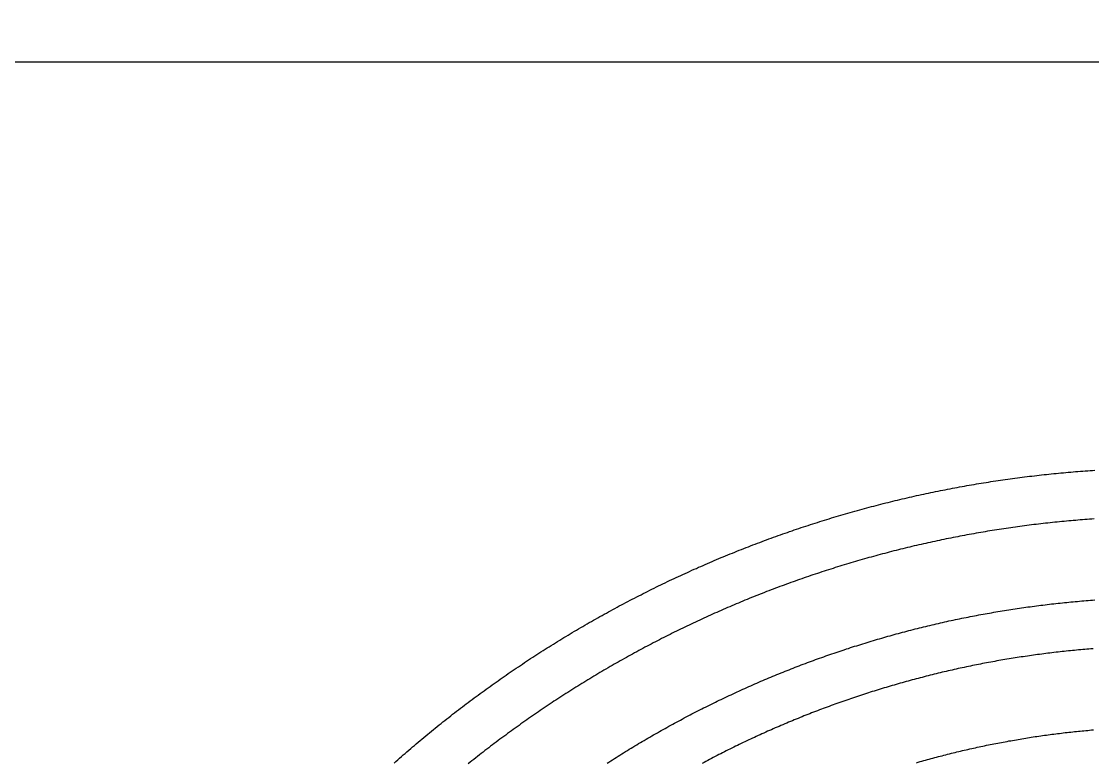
# Model space of a CAD drawing. Header units: inches. Extents: x -43479 to 56521, y -44741 to 59530.
# Drawn here: x -12613 to -9964, y 41309 to 43141 of the extents above; entities that cross this region are included whole.
import ezdxf

# ---------------------------------------------------------------- set-up
doc = ezdxf.new("R2010")
doc.units = ezdxf.units.IN
doc.header["$MEASUREMENT"] = 0

# ---------------------------------------------------------------- blocks, each defined once
blk = doc.blocks.new('kanishk_spiralEditV1')
for points in [[(4715.6, -707.5), (4711.1, -711.6), (4706.5, -715.6), (4701.9, -719.6), (4697.4, -723.6), (4692.8, -727.6), (4688.2, -731.6), (4683.6, -735.6), (4678.9, -739.6), (4674.3, -743.5), (4669.7, -747.5), (4665, -751.4), (4660.4, -755.4), (4655.7, -759.3), (4651.1, -763.2), (4646.4, -767.1), (4641.7, -771), (4637, -774.9), (4632.3, -778.7), (4627.6, -782.6), (4622.9, -786.5), (4618.2, -790.3), (4613.5, -794.1), (4608.7, -798), (4604, -801.8), (4599.2, -805.6), (4594.5, -809.4), (4589.7, -813.1), (4584.9, -816.9), (4580.1, -820.7), (4575.3, -824.4), (4570.5, -828.2), (4565.7, -831.9), (4560.9, -835.6), (4556.1, -839.3), (4551.3, -843), (4546.4, -846.7), (4541.6, -850.4), (4536.7, -854.1), (4531.9, -857.7), (4527, -861.4), (4522.1, -865), (4517.3, -868.6), (4512.4, -872.2), (4507.5, -875.9), (4502.6, -879.4), (4497.7, -883), (4492.7, -886.6), (4487.8, -890.2), (4482.9, -893.7), (4477.9, -897.3), (4473, -900.8), (4468, -904.3), (4463.1, -907.8), (4458.1, -911.3), (4453.1, -914.8), (4448.1, -918.3), (4443.2, -921.8), (4438.2, -925.2), (4433.2, -928.7), (4428.1, -932.1), (4423.1, -935.6), (4418.1, -939), (4413.1, -942.4), (4408, -945.8), (4403, -949.2), (4397.9, -952.5), (4392.9, -955.9), (4387.8, -959.3), (4382.7, -962.6), (4377.6, -965.9), (4372.6, -969.3), (4367.5, -972.6), (4362.4, -975.9), (4357.3, -979.2), (4352.1, -982.4), (4347, -985.7), (4341.9, -989), (4336.8, -992.2), (4331.6, -995.4), (4326.5, -998.7), (4321.3, -1001.9), (4316.2, -1005.1), (4311, -1008.3), (4305.8, -1011.4), (4300.6, -1014.6), (4295.4, -1017.8), (4290.3, -1020.9), (4285.1, -1024), (4279.9, -1027.2), (4274.6, -1030.3), (4269.4, -1033.4), (4264.2, -1036.5), (4259, -1039.6), (4253.7, -1042.6), (4248.5, -1045.7), (4243.2, -1048.7), (4238, -1051.8), (4232.7, -1054.8), (4227.5, -1057.8), (4222.2, -1060.8), (4216.9, -1063.8), (4211.6, -1066.8), (4206.3, -1069.8), (4201, -1072.7), (4195.7, -1075.7), (4190.4, -1078.6), (4185.1, -1081.5), (4179.8, -1084.4), (4174.4, -1087.3), (4169.1, -1090.2), (4163.8, -1093.1), (4158.4, -1096), (4153.1, -1098.8), (4147.7, -1101.7), (4142.3, -1104.5), (4137, -1107.3), (4131.6, -1110.1), (4126.2, -1112.9), (4120.8, -1115.7), (4115.4, -1118.5), (4110.1, -1121.3), (4104.6, -1124), (4099.2, -1126.8), (4093.8, -1129.5), (4088.4, -1132.2), (4083, -1134.9), (4077.6, -1137.6), (4072.1, -1140.3), (4066.7, -1143), (4061.2, -1145.6), (4055.8, -1148.3), (4050.3, -1150.9), (4044.9, -1153.6), (4039.4, -1156.2), (4033.9, -1158.8), (4028.4, -1161.4), (4023, -1164), (4017.5, -1166.5), (4012, -1169.1), (4006.5, -1171.6), (4001, -1174.2), (3995.5, -1176.7), (3989.9, -1179.2), (3984.4, -1181.7), (3978.9, -1184.2), (3973.4, -1186.7), (3967.8, -1189.1), (3962.3, -1191.6), (3956.8, -1194), (3951.2, -1196.5), (3945.7, -1198.9), (3940.1, -1201.3), (3934.5, -1203.7), (3929, -1206.1), (3923.4, -1208.4), (3917.8, -1210.8), (3912.2, -1213.1), (3906.6, -1215.5), (3901.1, -1217.8), (3895.5, -1220.1), (3889.9, -1222.4), (3884.3, -1224.7), (3878.6, -1227), (3873, -1229.2), (3867.4, -1231.5), (3861.8, -1233.7), (3856.2, -1236), (3850.5, -1238.2), (3844.9, -1240.4), (3839.2, -1242.6), (3833.6, -1244.8), (3827.9, -1246.9), (3822.3, -1249.1), (3816.6, -1251.2), (3811, -1253.4), (3805.3, -1255.5), (3799.6, -1257.6), (3794, -1259.7), (3788.3, -1261.8), (3782.6, -1263.9), (3776.9, -1265.9), (3771.2, -1268), (3765.5, -1270), (3759.8, -1272), (3754.1, -1274.1), (3748.4, -1276.1), (3742.7, -1278.1), (3737, -1280), (3731.2, -1282), (3725.5, -1284), (3719.8, -1285.9), (3714.1, -1287.8), (3708.3, -1289.7), (3702.6, -1291.7), (3696.8, -1293.5), (3691.1, -1295.4), (3685.3, -1297.3), (3679.6, -1299.2), (3673.8, -1301), (3668.1, -1302.8), (3662.3, -1304.7), (3656.5, -1306.5), (3650.8, -1308.3), (3645, -1310), (3639.2, -1311.8), (3633.4, -1313.6), (3627.6, -1315.3), (3621.8, -1317.1), (3616.1, -1318.8), (3610.3, -1320.5), (3604.5, -1322.2), (3598.7, -1323.9), (3592.8, -1325.6), (3587, -1327.2), (3581.2, -1328.9), (3575.4, -1330.5), (3569.6, -1332.1), (3563.8, -1333.7), (3557.9, -1335.3), (3552.1, -1336.9), (3546.3, -1338.5), (3540.4, -1340.1), (3534.6, -1341.6), (3528.8, -1343.2), (3522.9, -1344.7), (3517.1, -1346.2), (3511.2, -1347.7), (3505.4, -1349.2), (3499.5, -1350.7), (3493.6, -1352.2), (3487.8, -1353.6), (3481.9, -1355), (3476.1, -1356.5), (3470.2, -1357.9), (3464.3, -1359.3), (3458.4, -1360.7), (3452.6, -1362.1), (3446.7, -1363.4), (3440.8, -1364.8), (3434.9, -1366.1), (3429, -1367.5), (3423.1, -1368.8), (3417.2, -1370.1), (3411.3, -1371.4), (3405.4, -1372.7), (3399.5, -1373.9), (3393.6, -1375.2), (3387.7, -1376.4), (3381.8, -1377.7), (3375.9, -1378.9), (3370, -1380.1), (3364.1, -1381.3), (3358.2, -1382.5), (3352.2, -1383.6), (3346.3, -1384.8), (3340.4, -1385.9), (3334.5, -1387.1), (3328.5, -1388.2), (3322.6, -1389.3), (3316.7, -1390.4), (3310.7, -1391.5), (3304.8, -1392.5), (3298.9, -1393.6), (3292.9, -1394.6), (3287, -1395.7), (3281, -1396.7), (3275.1, -1397.7), (3269.1, -1398.7), (3263.2, -1399.7), (3257.2, -1400.6), (3251.3, -1401.6), (3245.3, -1402.5), (3239.4, -1403.5), (3233.4, -1404.4), (3227.4, -1405.3), (3221.5, -1406.2), (3215.5, -1407.1), (3209.5, -1407.9), (3203.6, -1408.8), (3197.6, -1409.6), (3191.6, -1410.5), (3185.7, -1411.3), (3179.7, -1412.1), (3173.7, -1412.9), (3167.7, -1413.7), (3161.8, -1414.4), (3155.8, -1415.2), (3149.8, -1415.9), (3143.8, -1416.7), (3137.8, -1417.4), (3131.8, -1418.1), (3125.9, -1418.8), (3119.9, -1419.5), (3113.9, -1420.1), (3107.9, -1420.8), (3101.9, -1421.4), (3095.9, -1422.1), (3089.9, -1422.7), (3083.9, -1423.3), (3077.9, -1423.9), (3071.9, -1424.5), (3065.9, -1425), (3059.9, -1425.6), (3053.9, -1426.1), (3047.9, -1426.6), (3041.9, -1427.2), (3035.9, -1427.7), (3029.9, -1428.2), (3023.9, -1428.6), (3017.9, -1429.1), (3011.9, -1429.6), (3005.9, -1430), (2999.9, -1430.4), (2993.9, -1430.8), (2987.9, -1431.3), (2981.9, -1431.6)], [(4188.7, -707.1), (4184.2, -710.1), (4179.6, -713), (4175.1, -715.9), (4170.5, -718.8), (4165.9, -721.7), (4161.4, -724.6), (4156.8, -727.4), (4152.2, -730.3), (4147.6, -733.1), (4143, -736), (4138.4, -738.8), (4133.8, -741.6), (4129.2, -744.4), (4124.6, -747.2), (4119.9, -750), (4115.3, -752.8), (4110.7, -755.6), (4106, -758.3), (4101.4, -761.1), (4096.7, -763.8), (4092.1, -766.5), (4087.4, -769.3), (4082.7, -772), (4078, -774.7), (4073.4, -777.4), (4068.7, -780), (4064, -782.7), (4059.3, -785.4), (4054.6, -788), (4049.9, -790.7), (4045.2, -793.3), (4040.4, -795.9), (4035.7, -798.5), (4031, -801.1), (4026.3, -803.7), (4021.5, -806.3), (4016.8, -808.9), (4012, -811.4), (4007.3, -814), (4002.5, -816.5), (3997.7, -819.1), (3993, -821.6), (3988.2, -824.1), (3983.4, -826.6), (3978.6, -829.1), (3973.8, -831.6), (3969, -834), (3964.2, -836.5), (3959.4, -838.9), (3954.6, -841.4), (3949.8, -843.8), (3945, -846.2), (3940.2, -848.6), (3935.3, -851), (3930.5, -853.4), (3925.6, -855.8), (3920.8, -858.2), (3916, -860.5), (3911.1, -862.9), (3906.2, -865.2), (3901.4, -867.5), (3896.5, -869.8), (3891.6, -872.2), (3886.8, -874.5), (3881.9, -876.7), (3877, -879), (3872.1, -881.3), (3867.2, -883.5), (3862.3, -885.8), (3857.4, -888), (3852.5, -890.2), (3847.6, -892.4), (3842.7, -894.6), (3837.7, -896.8), (3832.8, -899), (3827.9, -901.2), (3822.9, -903.4), (3818, -905.5), (3813.1, -907.6), (3808.1, -909.8), (3803.2, -911.9), (3798.2, -914), (3793.2, -916.1), (3788.3, -918.2), (3783.3, -920.3), (3778.3, -922.3), (3773.4, -924.4), (3768.4, -926.4), (3763.4, -928.5), (3758.4, -930.5), (3753.4, -932.5), (3748.4, -934.5), (3743.4, -936.5), (3738.4, -938.5), (3733.4, -940.5), (3728.4, -942.4), (3723.4, -944.4), (3718.3, -946.3), (3713.3, -948.2), (3708.3, -950.2), (3703.2, -952.1), (3698.2, -954), (3693.2, -955.9), (3688.1, -957.7), (3683.1, -959.6), (3678, -961.4), (3673, -963.3), (3667.9, -965.1), (3662.9, -967), (3657.8, -968.8), (3652.7, -970.6), (3647.6, -972.4), (3642.6, -974.1), (3637.5, -975.9), (3632.4, -977.7), (3627.3, -979.4), (3622.2, -981.1), (3617.1, -982.9), (3612, -984.6), (3606.9, -986.3), (3601.8, -988), (3596.7, -989.7), (3591.6, -991.3), (3586.5, -993), (3581.4, -994.7), (3576.3, -996.3), (3571.1, -997.9), (3566, -999.5), (3560.9, -1001.2), (3555.7, -1002.8), (3550.6, -1004.3), (3545.5, -1005.9), (3540.3, -1007.5), (3535.2, -1009), (3530, -1010.6), (3524.9, -1012.1), (3519.7, -1013.6), (3514.6, -1015.1), (3509.4, -1016.6), (3504.2, -1018.1), (3499.1, -1019.6), (3493.9, -1021.1), (3488.7, -1022.5), (3483.6, -1024), (3478.4, -1025.4), (3473.2, -1026.8), (3468, -1028.2), (3462.8, -1029.6), (3457.6, -1031), (3452.5, -1032.4), (3447.3, -1033.8), (3442.1, -1035.1), (3436.9, -1036.5), (3431.7, -1037.8), (3426.5, -1039.2), (3421.2, -1040.5), (3416, -1041.8), (3410.8, -1043.1), (3405.6, -1044.3), (3400.4, -1045.6), (3395.2, -1046.9), (3390, -1048.1), (3384.7, -1049.4), (3379.5, -1050.6), (3374.3, -1051.8), (3369, -1053), (3363.8, -1054.2), (3358.6, -1055.4), (3353.3, -1056.5), (3348.1, -1057.7), (3342.9, -1058.9), (3337.6, -1060), (3332.4, -1061.1), (3327.1, -1062.2), (3321.9, -1063.3), (3316.6, -1064.4), (3311.4, -1065.5), (3306.1, -1066.6), (3300.8, -1067.6), (3295.6, -1068.7), (3290.3, -1069.7), (3285, -1070.8), (3279.8, -1071.8), (3274.5, -1072.8), (3269.2, -1073.8), (3264, -1074.8), (3258.7, -1075.7), (3253.4, -1076.7), (3248.1, -1077.6), (3242.9, -1078.6), (3237.6, -1079.5), (3232.3, -1080.4), (3227, -1081.3), (3221.7, -1082.2), (3216.4, -1083.1), (3211.1, -1084), (3205.9, -1084.8), (3200.6, -1085.7), (3195.3, -1086.5), (3190, -1087.4), (3184.7, -1088.2), (3179.4, -1089), (3174.1, -1089.8), (3168.8, -1090.6), (3163.5, -1091.3), (3158.2, -1092.1), (3152.9, -1092.8), (3147.5, -1093.6), (3142.2, -1094.3), (3136.9, -1095), (3131.6, -1095.7), (3126.3, -1096.4), (3121, -1097.1), (3115.7, -1097.8), (3110.4, -1098.4), (3105, -1099.1), (3099.7, -1099.7), (3094.4, -1100.3), (3089.1, -1101), (3083.8, -1101.6), (3078.4, -1102.2), (3073.1, -1102.7), (3067.8, -1103.3), (3062.5, -1103.9), (3057.1, -1104.4), (3051.8, -1105), (3046.5, -1105.5), (3041.2, -1106), (3035.8, -1106.5), (3030.5, -1107), (3025.2, -1107.5), (3019.8, -1107.9), (3014.5, -1108.4), (3009.2, -1108.9), (3003.8, -1109.3), (2998.5, -1109.7), (2993.2, -1110.1), (2987.8, -1110.5), (2982.5, -1110.9)], [(3423.4, -708.5), (3418.9, -709.8), (3414.4, -711.1), (3409.8, -712.4), (3405.3, -713.7), (3400.8, -714.9), (3396.2, -716.2), (3391.7, -717.4), (3387.2, -718.7), (3382.6, -719.9), (3378.1, -721.1), (3373.6, -722.4), (3369, -723.6), (3364.5, -724.8), (3359.9, -725.9), (3355.4, -727.1), (3350.8, -728.3), (3346.3, -729.4), (3341.7, -730.6), (3337.1, -731.7), (3332.6, -732.8), (3328, -734), (3323.4, -735.1), (3318.9, -736.2), (3314.3, -737.3), (3309.7, -738.3), (3305.1, -739.4), (3300.6, -740.5), (3296, -741.5), (3291.4, -742.6), (3286.8, -743.6), (3282.2, -744.6), (3277.7, -745.6), (3273.1, -746.6), (3268.5, -747.6), (3263.9, -748.6), (3259.3, -749.6), (3254.7, -750.5), (3250.1, -751.5), (3245.5, -752.4), (3240.9, -753.4), (3236.3, -754.3), (3231.7, -755.2), (3227.1, -756.1), (3222.5, -757), (3217.9, -757.9), (3213.2, -758.8), (3208.6, -759.6), (3204, -760.5), (3199.4, -761.3), (3194.8, -762.2), (3190.2, -763), (3185.5, -763.8), (3180.9, -764.6), (3176.3, -765.4), (3171.7, -766.2), (3167, -767), (3162.4, -767.8), (3157.8, -768.5), (3153.2, -769.3), (3148.5, -770), (3143.9, -770.8), (3139.3, -771.5), (3134.6, -772.2), (3130, -772.9), (3125.3, -773.6), (3120.7, -774.3), (3116.1, -774.9), (3111.4, -775.6), (3106.8, -776.2), (3102.1, -776.9), (3097.5, -777.5), (3092.8, -778.1), (3088.2, -778.8), (3083.5, -779.4), (3078.9, -780), (3074.2, -780.5), (3069.6, -781.1), (3064.9, -781.7), (3060.3, -782.2), (3055.6, -782.8), (3051, -783.3), (3046.3, -783.8), (3041.7, -784.4), (3037, -784.9), (3032.3, -785.4), (3027.7, -785.8), (3023, -786.3), (3018.4, -786.8), (3013.7, -787.2), (3009, -787.7), (3004.4, -788.1), (2999.7, -788.5), (2995, -789), (2990.4, -789.4), (2985.7, -789.8)], [(2986.7, -990.3), (2991.8, -989.9), (2996.9, -989.5), (3001.9, -989.1), (3007, -988.6), (3012.1, -988.2), (3017.2, -987.7), (3022.3, -987.3), (3027.4, -986.8), (3032.4, -986.3), (3037.5, -985.8), (3042.6, -985.3), (3047.7, -984.8), (3052.7, -984.3), (3057.8, -983.7), (3062.9, -983.2), (3068, -982.6), (3073, -982), (3078.1, -981.5), (3083.2, -980.9), (3088.3, -980.3), (3093.3, -979.6), (3098.4, -979), (3103.5, -978.4), (3108.5, -977.7), (3113.6, -977.1), (3118.7, -976.4), (3123.7, -975.7), (3128.8, -975.1), (3133.8, -974.4), (3138.9, -973.6), (3143.9, -972.9), (3149, -972.2), (3154.1, -971.5), (3159.1, -970.7), (3164.2, -969.9), (3169.2, -969.2), (3174.3, -968.4), (3179.3, -967.6), (3184.4, -966.8), (3189.4, -966), (3194.4, -965.1), (3199.5, -964.3), (3204.5, -963.5), (3209.6, -962.6), (3214.6, -961.7), (3219.6, -960.9), (3224.7, -960), (3229.7, -959.1), (3234.7, -958.2), (3239.8, -957.2), (3244.8, -956.3), (3249.8, -955.4), (3254.8, -954.4), (3259.9, -953.4), (3264.9, -952.5), (3269.9, -951.5), (3274.9, -950.5), (3279.9, -949.5), (3284.9, -948.5), (3289.9, -947.4), (3294.9, -946.4), (3300, -945.3), (3305, -944.3), (3310, -943.2), (3315, -942.1), (3320, -941.1), (3325, -940), (3329.9, -938.8), (3334.9, -937.7), (3339.9, -936.6), (3344.9, -935.4), (3349.9, -934.3), (3354.9, -933.1), (3359.9, -932), (3364.8, -930.8), (3369.8, -929.6), (3374.8, -928.4), (3379.8, -927.1), (3384.7, -925.9), (3389.7, -924.7), (3394.7, -923.4), (3399.6, -922.2), (3404.6, -920.9), (3409.5, -919.6), (3414.5, -918.3), (3419.5, -917), (3424.4, -915.7), (3429.4, -914.4), (3434.3, -913.1), (3439.2, -911.7), (3444.2, -910.4), (3449.1, -909), (3454, -907.7), (3459, -906.3), (3463.9, -904.9), (3468.8, -903.5), (3473.8, -902.1), (3478.7, -900.6), (3483.6, -899.2), (3488.5, -897.8), (3493.4, -896.3), (3498.3, -894.8), (3503.2, -893.4), (3508.1, -891.9), (3513, -890.4), (3517.9, -888.9), (3522.8, -887.3), (3527.7, -885.8), (3532.6, -884.3), (3537.5, -882.7), (3542.4, -881.2), (3547.3, -879.6), (3552.1, -878), (3557, -876.4), (3561.9, -874.8), (3566.8, -873.2), (3571.6, -871.6), (3576.5, -870), (3581.3, -868.3), (3586.2, -866.7), (3591, -865), (3595.9, -863.3), (3600.7, -861.7), (3605.6, -860), (3610.4, -858.3), (3615.2, -856.6), (3620.1, -854.8), (3624.9, -853.1), (3629.7, -851.4), (3634.6, -849.6), (3639.4, -847.8), (3644.2, -846.1), (3649, -844.3), (3653.8, -842.5), (3658.6, -840.7), (3663.4, -838.9), (3668.2, -837), (3673, -835.2), (3677.8, -833.4), (3682.6, -831.5), (3687.3, -829.6), (3692.1, -827.8), (3696.9, -825.9), (3701.7, -824), (3706.4, -822.1), (3711.2, -820.2), (3716, -818.2), (3720.7, -816.3), (3725.5, -814.4), (3730.2, -812.4), (3735, -810.4), (3739.7, -808.5), (3744.4, -806.5), (3749.2, -804.5), (3753.9, -802.5), (3758.6, -800.5), (3763.3, -798.4), (3768, -796.4), (3772.8, -794.4), (3777.5, -792.3), (3782.2, -790.2), (3786.9, -788.2), (3791.6, -786.1), (3796.3, -784), (3800.9, -781.9), (3805.6, -779.8), (3810.3, -777.6), (3815, -775.5), (3819.6, -773.3), (3824.3, -771.2), (3829, -769), (3833.6, -766.9), (3838.3, -764.7), (3842.9, -762.5), (3847.6, -760.3), (3852.2, -758.1), (3856.8, -755.8), (3861.5, -753.6), (3866.1, -751.4), (3870.7, -749.1), (3875.3, -746.8), (3880, -744.6), (3884.6, -742.3), (3889.2, -740), (3893.8, -737.7), (3898.4, -735.4), (3902.9, -733.1), (3907.5, -730.7), (3912.1, -728.4), (3916.7, -726), (3921.3, -723.7), (3925.8, -721.3), (3930.4, -718.9), (3934.9, -716.5), (3939.5, -714.1), (3944, -711.7), (3948.6, -709.3), (3953.1, -706.9)], [(2983.6, -1311.3), (2989.4, -1310.9), (2995.1, -1310.5), (3000.9, -1310.1), (3006.6, -1309.6), (3012.4, -1309.2), (3018.1, -1308.7), (3023.9, -1308.3), (3029.6, -1307.8), (3035.4, -1307.3), (3041.1, -1306.8), (3046.9, -1306.3), (3052.6, -1305.8), (3058.4, -1305.2), (3064.1, -1304.7), (3069.9, -1304.1), (3075.6, -1303.5), (3081.4, -1302.9), (3087.1, -1302.3), (3092.9, -1301.7), (3098.6, -1301.1), (3104.3, -1300.5), (3110.1, -1299.8), (3115.8, -1299.2), (3121.5, -1298.5), (3127.3, -1297.8), (3133, -1297.1), (3138.7, -1296.4), (3144.5, -1295.7), (3150.2, -1295), (3155.9, -1294.2), (3161.7, -1293.5), (3167.4, -1292.7), (3173.1, -1291.9), (3178.8, -1291.1), (3184.6, -1290.3), (3190.3, -1289.5), (3196, -1288.7), (3201.7, -1287.8), (3207.4, -1287), (3213.1, -1286.1), (3218.8, -1285.2), (3224.6, -1284.3), (3230.3, -1283.4), (3236, -1282.5), (3241.7, -1281.6), (3247.4, -1280.7), (3253.1, -1279.7), (3258.8, -1278.8), (3264.5, -1277.8), (3270.2, -1276.8), (3275.9, -1275.8), (3281.6, -1274.8), (3287.3, -1273.8), (3292.9, -1272.7), (3298.6, -1271.7), (3304.3, -1270.6), (3310, -1269.6), (3315.7, -1268.5), (3321.4, -1267.4), (3327, -1266.3), (3332.7, -1265.2), (3338.4, -1264.1), (3344.1, -1262.9), (3349.7, -1261.8), (3355.4, -1260.6), (3361.1, -1259.4), (3366.7, -1258.2), (3372.4, -1257), (3378, -1255.8), (3383.7, -1254.6), (3389.3, -1253.4), (3395, -1252.1), (3400.6, -1250.9), (3406.3, -1249.6), (3411.9, -1248.3), (3417.6, -1247), (3423.2, -1245.7), (3428.8, -1244.4), (3434.5, -1243.1), (3440.1, -1241.7), (3445.7, -1240.4), (3451.3, -1239), (3457, -1237.6), (3462.6, -1236.2), (3468.2, -1234.8), (3473.8, -1233.4), (3479.4, -1232), (3485, -1230.6), (3490.6, -1229.1), (3496.2, -1227.7), (3501.8, -1226.2), (3507.4, -1224.7), (3513, -1223.2), (3518.6, -1221.7), (3524.2, -1220.2), (3529.8, -1218.7), (3535.4, -1217.1), (3541, -1215.6), (3546.5, -1214), (3552.1, -1212.4), (3557.7, -1210.8), (3563.2, -1209.2), (3568.8, -1207.6), (3574.4, -1206), (3579.9, -1204.4), (3585.5, -1202.7), (3591, -1201), (3596.6, -1199.4), (3602.1, -1197.7), (3607.7, -1196), (3613.2, -1194.3), (3618.7, -1192.6), (3624.3, -1190.8), (3629.8, -1189.1), (3635.3, -1187.3), (3640.8, -1185.6), (3646.4, -1183.8), (3651.9, -1182), (3657.4, -1180.2), (3662.9, -1178.4), (3668.4, -1176.6), (3673.9, -1174.8), (3679.4, -1172.9), (3684.9, -1171), (3690.4, -1169.2), (3695.8, -1167.3), (3701.3, -1165.4), (3706.8, -1163.5), (3712.3, -1161.6), (3717.7, -1159.7), (3723.2, -1157.7), (3728.7, -1155.8), (3734.1, -1153.8), (3739.6, -1151.8), (3745, -1149.9), (3750.5, -1147.9), (3755.9, -1145.9), (3761.4, -1143.8), (3766.8, -1141.8), (3772.2, -1139.8), (3777.6, -1137.7), (3783.1, -1135.6), (3788.5, -1133.6), (3793.9, -1131.5), (3799.3, -1129.4), (3804.7, -1127.3), (3810.1, -1125.2), (3815.5, -1123), (3820.9, -1120.9), (3826.3, -1118.7), (3831.7, -1116.6), (3837.1, -1114.4), (3842.4, -1112.2), (3847.8, -1110), (3853.2, -1107.8), (3858.5, -1105.5), (3863.9, -1103.3), (3869.2, -1101.1), (3874.6, -1098.8), (3879.9, -1096.5), (3885.3, -1094.3), (3890.6, -1092), (3895.9, -1089.7), (3901.3, -1087.3), (3906.6, -1085), (3911.9, -1082.7), (3917.2, -1080.3), (3922.5, -1078), (3927.8, -1075.6), (3933.1, -1073.2), (3938.4, -1070.8), (3943.7, -1068.4), (3949, -1066), (3954.2, -1063.6), (3959.5, -1061.2), (3964.8, -1058.7), (3970.1, -1056.2), (3975.3, -1053.8), (3980.6, -1051.3), (3985.8, -1048.8), (3991.1, -1046.3), (3996.3, -1043.8), (4001.5, -1041.3), (4006.8, -1038.7), (4012, -1036.2), (4017.2, -1033.6), (4022.4, -1031), (4027.6, -1028.5), (4032.8, -1025.9), (4038, -1023.3), (4043.2, -1020.7), (4048.4, -1018), (4053.6, -1015.4), (4058.7, -1012.7), (4063.9, -1010.1), (4069.1, -1007.4), (4074.2, -1004.7), (4079.4, -1002), (4084.5, -999.3), (4089.7, -996.6), (4094.8, -993.9), (4099.9, -991.2), (4105.1, -988.4), (4110.2, -985.7), (4115.3, -982.9), (4120.4, -980.1), (4125.5, -977.3), (4130.6, -974.5), (4135.7, -971.7), (4140.8, -968.9), (4145.9, -966.1), (4151, -963.2), (4156, -960.4), (4161.1, -957.5), (4166.1, -954.6), (4171.2, -951.8), (4176.2, -948.9), (4181.3, -946), (4186.3, -943), (4191.4, -940.1), (4196.4, -937.2), (4201.4, -934.2), (4206.4, -931.3), (4211.4, -928.3), (4216.4, -925.3), (4221.4, -922.3), (4226.4, -919.3), (4231.4, -916.3), (4236.3, -913.3), (4241.3, -910.3), (4246.3, -907.2), (4251.2, -904.2), (4256.2, -901.1), (4261.1, -898), (4266.1, -894.9), (4271, -891.8), (4275.9, -888.7), (4280.8, -885.6), (4285.7, -882.5), (4290.6, -879.3), (4295.5, -876.2), (4300.4, -873), (4305.3, -869.9), (4310.2, -866.7), (4315.1, -863.5), (4319.9, -860.3), (4324.8, -857.1), (4329.7, -853.9), (4334.5, -850.6), (4339.3, -847.4), (4344.2, -844.1), (4349, -840.9), (4353.8, -837.6), (4358.6, -834.3), (4363.4, -831), (4368.2, -827.7), (4373, -824.4), (4377.8, -821.1), (4382.6, -817.8), (4387.4, -814.4), (4392.1, -811.1), (4396.9, -807.7), (4401.7, -804.3), (4406.4, -800.9), (4411.1, -797.5), (4415.9, -794.1), (4420.6, -790.7), (4425.3, -787.3), (4430, -783.9), (4434.7, -780.4), (4439.4, -777), (4444.1, -773.5), (4448.8, -770), (4453.5, -766.5), (4458.1, -763.1), (4462.8, -759.5), (4467.5, -756), (4472.1, -752.5), (4476.7, -749), (4481.4, -745.4), (4486, -741.9), (4490.6, -738.3), (4495.2, -734.7), (4499.8, -731.2), (4504.4, -727.6), (4509, -724), (4513.6, -720.4), (4518.2, -716.7), (4522.7, -713.1), (4527.3, -709.5), (4531.8, -705.8)]]:
    blk.add_lwpolyline(points)

msp = doc.modelspace()

# ---------------------------------------------------------------- linework, layer by layer
msp.add_line((-15639.7, 43041.4), (35562.1, 43041.4))
msp.add_circle((6520.5, 9529.6), 50000)

# ---------------------------------------------------------------- block references
at = {"rotation": 180.0000000048064}
msp.add_blockref('kanishk_spiralEditV1', (-6975.9, 40600), dxfattribs=at)

doc.saveas('drawing.dxf')
